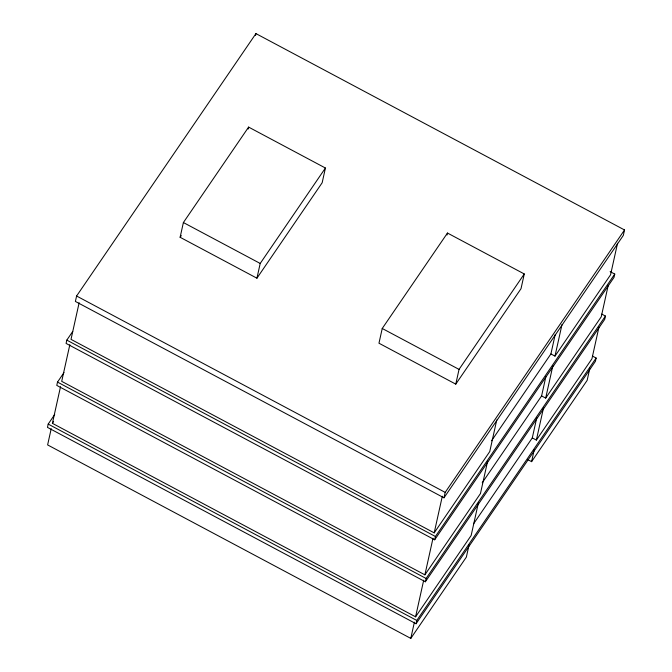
<?xml version="1.0" encoding="UTF-8"?>
<svg xmlns="http://www.w3.org/2000/svg" width="672" height="672" viewBox="0 0 672 672"><rect width="100%" height="100%" fill="white"/><g stroke="black" fill="none" stroke-linecap="round" stroke-linejoin="round"><path stroke-width="1.01" d="M54.709 414.557L48.199 424.082L47.468 427.384L416.06 623.75L595.409 361.343L596.14 358.042L592.435 356.068M64.016 372.574L57.506 382.099L56.776 385.4L425.368 581.776L604.716 319.36L605.447 316.058L601.742 314.084M72.736 331.456L66.814 340.116L66.083 343.417L434.675 539.792L614.023 277.376L614.754 274.075L610.126 271.606M76.591 296.016L75.39 301.442L443.982 497.809L623.33 235.393L624.532 229.967L255.94 33.6L76.591 296.016L445.183 492.383L443.982 497.809M51.223 428.669L47.62 444.914L410.794 638.4L466.36 557.105L469.064 544.916M478.363 502.95L471.148 535.517L415.582 616.82L52.399 423.335L60.53 386.694M69.838 344.711L61.706 381.352L424.889 574.837L480.455 493.542L487.67 460.967M79.145 302.728L71.014 339.368L434.196 532.854L489.762 451.559L496.751 420M180.121 237.283L183.389 222.541L248.615 127.1L325.424 168.025L322.157 182.767L256.931 278.2L180.121 237.283L181.289 235.561M255.536 35.406L255.94 33.6M248.178 129.066L248.615 127.1M256.931 278.2L260.198 263.458L325.424 168.025M382.234 328.482L378.966 343.216L455.776 384.14L521.01 288.708L524.278 273.966L447.468 233.041L382.234 328.482L459.043 369.398L455.776 384.14M447.031 235.007L447.468 233.041M410.794 638.4L414.397 622.154M415.582 616.82L423.704 580.171M424.889 574.837L433.012 538.196M434.196 532.854L442.319 496.213M416.06 623.75L416.791 620.449L596.14 358.042M425.368 581.776L426.098 578.474L605.447 316.058M434.675 539.792L435.406 536.491L614.754 274.075M473.525 523.891L532.291 437.909L536.802 417.547M482.244 482.765L541.598 395.926L545.882 376.589M491.551 440.782L550.906 353.942L555.19 334.606M527.503 459.488L531.586 461.664L534.29 449.476M532.291 437.909L536.374 440.084L543.589 407.509M541.598 395.926L545.681 398.101L552.896 365.534M550.906 353.942L554.988 356.118L561.985 324.568M589.856 368.18L587.152 380.369L531.586 461.664M598.928 327.23L591.94 358.789L536.374 440.084M608.236 285.247L601.247 316.806L545.681 398.101M617.543 243.264L610.554 274.823L554.988 356.118M52.399 423.335L53.584 421.604M459.043 369.398L524.278 273.966M445.183 492.383L624.532 229.967M183.389 222.541L260.198 263.458M66.814 340.116L435.406 536.491M57.506 382.099L426.098 578.474M48.199 424.082L416.791 620.449"/></g></svg>
